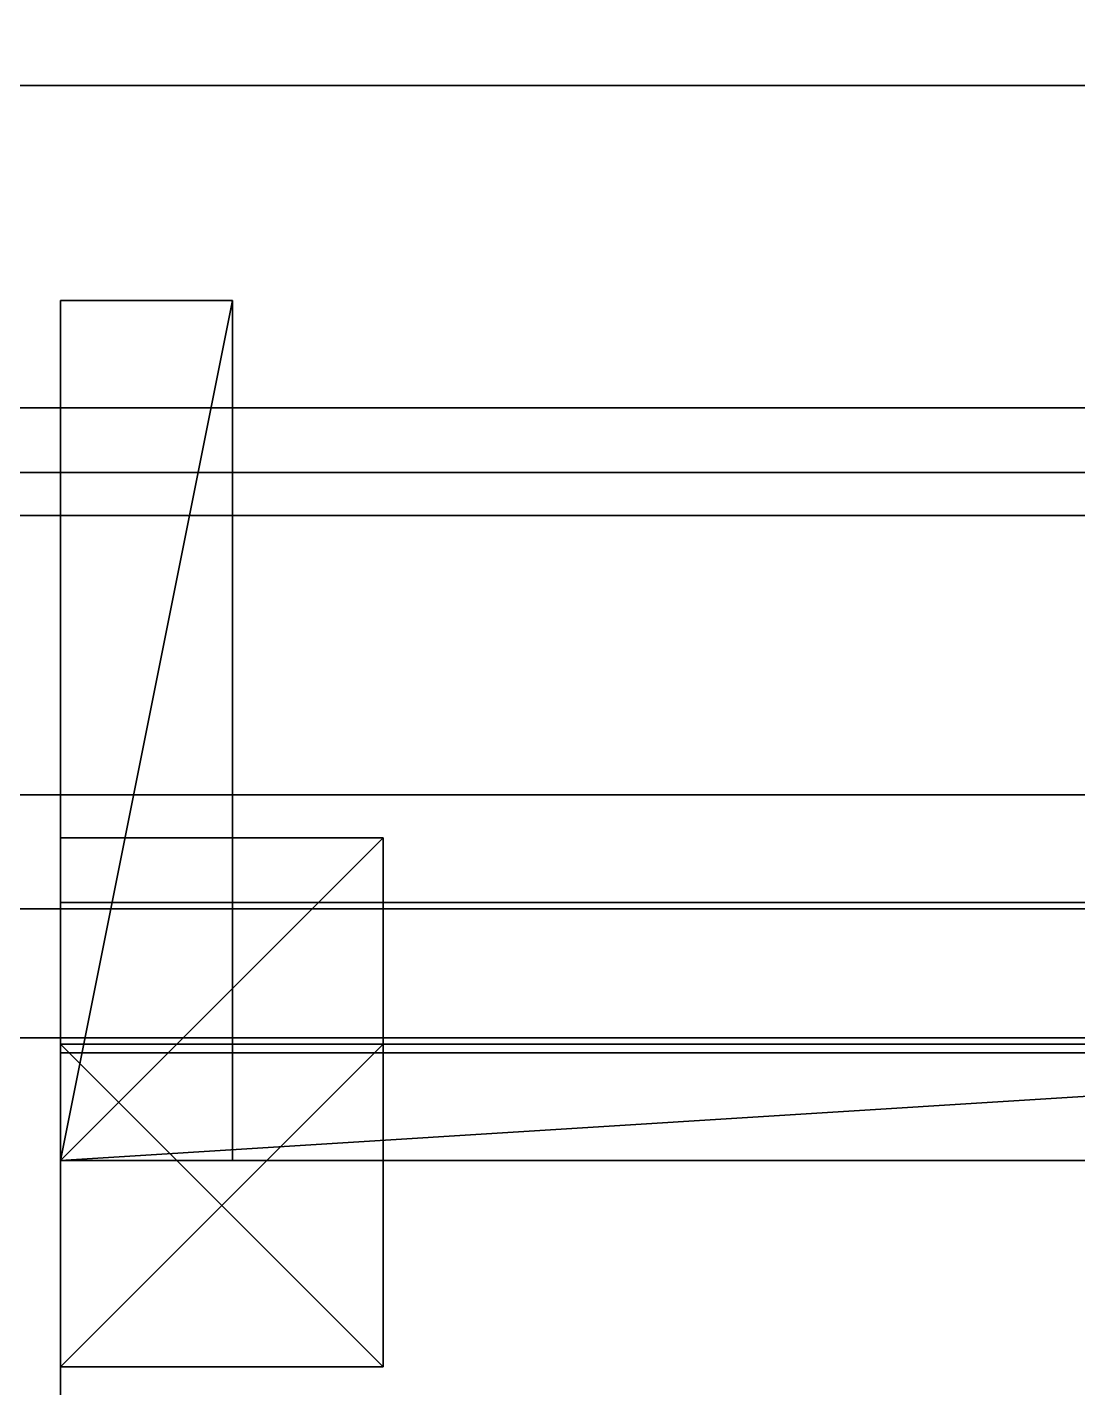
# Model space of a CAD drawing. Extents: x 0 to 4956, y -4930 to 0.
# Drawn here: x 1406.5 to 1455.3, y -160.6 to -97.3 of the extents above; entities that cross this region are included whole.
import ezdxf

# ---------------------------------------------------------------- set-up
doc = ezdxf.new("R2010")
doc.units = 0
for name, color, linetype in [('LAYER0', 7, 'CONTINUOUS'), ('LAYER142', 7, 'CONTINUOUS'), ('LAYER701', 7, 'CONTINUOUS'), ('LAYER731', 2, 'CONTINUOUS'), ('LAYER732', 7, 'CONTINUOUS'), ('LAYER733', 253, 'CONTINUOUS'), ('LAYER734', 253, 'CONTINUOUS'), ('LAYER735', 253, 'CONTINUOUS'), ('LAYER736', 253, 'CONTINUOUS'), ('LAYER737', 253, 'CONTINUOUS'), ('LAYER738', 253, 'CONTINUOUS'), ('LAYER755', 7, 'CONTINUOUS'), ('LAYER756', 7, 'CONTINUOUS'), ('LAYER765', 7, 'CONTINUOUS'), ('LAYER767', 7, 'CONTINUOUS'), ('LAYER801', 7, 'CONTINUOUS'), ('LAYER811', 253, 'CONTINUOUS'), ('LAYER812', 253, 'CONTINUOUS'), ('LAYER813', 253, 'CONTINUOUS'), ('LAYER814', 253, 'CONTINUOUS'), ('LAYER815', 7, 'CONTINUOUS'), ('LAYER825', 253, 'CONTINUOUS'), ('LAYER826', 253, 'CONTINUOUS'), ('LAYER827', 253, 'CONTINUOUS'), ('LAYER828', 253, 'CONTINUOUS'), ('LAYER86', 7, 'CONTINUOUS'), ('LAYER87', 9, 'CONTINUOUS'), ('LAYER88', 9, 'CONTINUOUS')]:
    doc.layers.add(name, color=color, linetype=linetype)

msp = doc.modelspace()

# ---------------------------------------------------------------- linework, layer by layer
at = {"layer": 'LAYER0', "invisible_edges": 1}
for points in [[(4956, 0), (0, -4930), (0, 0), (4956, 0)], [(4956, -4930, 5), (0, 0, 5), (0, -4930, 5), (4956, -4930, 5)], [(0, 0, 5), (4956, -4930, 5), (4956, 0, 5), (0, 0, 5)], [(0, -4930), (4956, 0), (4956, -4930), (0, -4930)]]:
    msp.add_3dface(points, dxfattribs=at)
at = {"layer": 'LAYER142'}
for points, invisible_edges in [([(115, -115, 5), (100, -100, 5), (2301, -100, 5), (115, -115, 5)], 5), ([(100, -100, 115), (2301, -100, 5), (100, -100, 5), (100, -100, 115)], 1), ([(2301, -100, 5), (100, -100, 115), (2301, -100, 115), (2301, -100, 5)], 1), ([(100, -100, 115), (115, -115, 115), (2301, -100, 115), (100, -100, 115)], 3), ([(115, -115, 5), (2301, -100, 5), (2286, -115, 5), (115, -115, 5)], 3), ([(2301, -100, 115), (115, -115, 115), (2286, -115, 115), (2301, -100, 115)], 5), ([(2286, -115, 115), (115, -115, 5), (2286, -115, 5), (2286, -115, 115)], 1), ([(115, -115, 5), (2286, -115, 115), (115, -115, 115), (115, -115, 5)], 1)]:
    msp.add_3dface(points, dxfattribs=dict(at, invisible_edges=invisible_edges))
at = {"layer": 'LAYER701', "invisible_edges": 1}
for points in [[(708, -115, 5), (2258, -133, 5), (708, -133, 5), (708, -115, 5)], [(2258, -133, 5), (708, -115, 5), (2258, -115, 5), (2258, -133, 5)], [(2258, -115, 85), (708, -133, 85), (2258, -133, 85), (2258, -115, 85)], [(708, -133, 85), (2258, -115, 85), (708, -115, 85), (708, -133, 85)], [(708, -115, 5), (2258, -115, 85), (2258, -115, 5), (708, -115, 5)], [(2258, -115, 85), (708, -115, 5), (708, -115, 85), (2258, -115, 85)], [(708, -133, 85), (2258, -133, 5), (2258, -133, 85), (708, -133, 85)], [(2258, -133, 5), (708, -133, 85), (708, -133, 5), (2258, -133, 5)]]:
    msp.add_3dface(points, dxfattribs=at)
at = {"layer": 'LAYER731'}
for points in [[(1488, -150, 730.5), (1488, -145, 730.5), (1408, -150, 730.5), (1488, -150, 730.5)], [(1408, -150, 730.5), (1488, -145, 730.5), (1408, -145, 730.5), (1408, -150, 730.5)], [(1408, -150, 730.5), (1408, -145, 730.5), (1408, -150, 707.5), (1408, -150, 730.5)], [(1408, -150, 707.5), (1408, -145, 730.5), (1408, -145, 707.5), (1408, -150, 707.5)], [(1488, -150, 707.5), (1408, -150, 707.5), (1488, -145, 707.5), (1488, -150, 707.5)], [(1488, -145, 707.5), (1408, -150, 707.5), (1408, -145, 707.5), (1488, -145, 707.5)], [(1488, -145, 707.5), (1408, -145, 707.5), (1488, -145, 730.5), (1488, -145, 707.5)], [(1488, -145, 730.5), (1408, -145, 707.5), (1408, -145, 730.5), (1488, -145, 730.5)], [(1488, -150, 730.5), (1408, -150, 730.5), (1488, -150, 707.5), (1488, -150, 730.5)], [(1488, -150, 707.5), (1408, -150, 730.5), (1408, -150, 707.5), (1488, -150, 707.5)]]:
    msp.add_3dface(points, dxfattribs=at)
at = {"layer": 'LAYER732', "invisible_edges": 1}
for points in [[(1408, -145, 730.5), (1488, -150, 730.5), (1488, -145, 730.5), (1408, -145, 730.5)], [(1488, -150, 730.5), (1408, -145, 730.5), (1408, -150, 730.5), (1488, -150, 730.5)], [(1408, -150, 707.5), (1488, -145, 707.5), (1488, -150, 707.5), (1408, -150, 707.5)], [(1488, -145, 707.5), (1408, -150, 707.5), (1408, -145, 707.5), (1488, -145, 707.5)], [(1408, -145, 730.5), (1408, -150, 707.5), (1408, -150, 730.5), (1408, -145, 730.5)], [(1408, -150, 707.5), (1408, -145, 730.5), (1408, -145, 707.5), (1408, -150, 707.5)], [(1488, -145, 707.5), (1408, -145, 730.5), (1488, -145, 730.5), (1488, -145, 707.5)], [(1408, -145, 730.5), (1488, -145, 707.5), (1408, -145, 707.5), (1408, -145, 730.5)], [(1408, -150, 707.5), (1488, -150, 730.5), (1408, -150, 730.5), (1408, -150, 707.5)], [(1488, -150, 730.5), (1408, -150, 707.5), (1488, -150, 707.5), (1488, -150, 730.5)]]:
    msp.add_3dface(points, dxfattribs=at)
at = {"layer": 'LAYER733'}
for points in [[(1423, -150, 730.5), (1423, -135, 730.5), (1408, -150, 730.5), (1423, -150, 730.5)], [(1408, -150, 730.5), (1423, -135, 730.5), (1408, -135, 730.5), (1408, -150, 730.5)], [(1408, -150, 730.5), (1408, -135, 730.5), (1408, -150, 715.5), (1408, -150, 730.5)], [(1408, -150, 715.5), (1408, -135, 730.5), (1408, -135, 715.5), (1408, -150, 715.5)], [(1423, -150, 715.5), (1408, -150, 715.5), (1423, -135, 715.5), (1423, -150, 715.5)], [(1423, -135, 715.5), (1408, -150, 715.5), (1408, -135, 715.5), (1423, -135, 715.5)], [(1423, -135, 715.5), (1408, -135, 715.5), (1423, -135, 730.5), (1423, -135, 715.5)], [(1423, -135, 730.5), (1408, -135, 715.5), (1408, -135, 730.5), (1423, -135, 730.5)], [(1423, -150, 715.5), (1423, -135, 715.5), (1423, -150, 730.5), (1423, -150, 715.5)], [(1423, -150, 730.5), (1423, -135, 715.5), (1423, -135, 730.5), (1423, -150, 730.5)], [(1423, -150, 730.5), (1408, -150, 730.5), (1423, -150, 715.5), (1423, -150, 730.5)], [(1423, -150, 715.5), (1408, -150, 730.5), (1408, -150, 715.5), (1423, -150, 715.5)]]:
    msp.add_3dface(points, dxfattribs=at)
at = {"layer": 'LAYER734'}
for points in [[(1423, -150, 730.5), (1423, -135, 730.5), (1408, -150, 730.5), (1423, -150, 730.5)], [(1408, -150, 730.5), (1423, -135, 730.5), (1408, -135, 730.5), (1408, -150, 730.5)], [(1408, -150, 730.5), (1408, -135, 730.5), (1408, -150, 715.5), (1408, -150, 730.5)], [(1408, -150, 715.5), (1408, -135, 730.5), (1408, -135, 715.5), (1408, -150, 715.5)], [(1423, -150, 715.5), (1408, -150, 715.5), (1423, -135, 715.5), (1423, -150, 715.5)], [(1423, -135, 715.5), (1408, -150, 715.5), (1408, -135, 715.5), (1423, -135, 715.5)], [(1423, -135, 715.5), (1408, -135, 715.5), (1423, -135, 730.5), (1423, -135, 715.5)], [(1423, -135, 730.5), (1408, -135, 715.5), (1408, -135, 730.5), (1423, -135, 730.5)], [(1423, -150, 715.5), (1423, -135, 715.5), (1423, -150, 730.5), (1423, -150, 715.5)], [(1423, -150, 730.5), (1423, -135, 715.5), (1423, -135, 730.5), (1423, -150, 730.5)], [(1423, -150, 730.5), (1408, -150, 730.5), (1423, -150, 715.5), (1423, -150, 730.5)], [(1423, -150, 715.5), (1408, -150, 730.5), (1408, -150, 715.5), (1423, -150, 715.5)]]:
    msp.add_3dface(points, dxfattribs=at)
at = {"layer": 'LAYER735'}
for points in [[(1423, -150, 730.5), (1423, -135, 730.5), (1408, -150, 730.5), (1423, -150, 730.5)], [(1408, -150, 730.5), (1423, -135, 730.5), (1408, -135, 730.5), (1408, -150, 730.5)], [(1408, -150, 730.5), (1408, -135, 730.5), (1408, -150, 715.5), (1408, -150, 730.5)], [(1408, -150, 715.5), (1408, -135, 730.5), (1408, -135, 715.5), (1408, -150, 715.5)], [(1423, -150, 715.5), (1408, -150, 715.5), (1423, -135, 715.5), (1423, -150, 715.5)], [(1423, -135, 715.5), (1408, -150, 715.5), (1408, -135, 715.5), (1423, -135, 715.5)], [(1423, -135, 715.5), (1408, -135, 715.5), (1423, -135, 730.5), (1423, -135, 715.5)], [(1423, -135, 730.5), (1408, -135, 715.5), (1408, -135, 730.5), (1423, -135, 730.5)], [(1423, -150, 715.5), (1423, -135, 715.5), (1423, -150, 730.5), (1423, -150, 715.5)], [(1423, -150, 730.5), (1423, -135, 715.5), (1423, -135, 730.5), (1423, -150, 730.5)], [(1423, -150, 730.5), (1408, -150, 730.5), (1423, -150, 715.5), (1423, -150, 730.5)], [(1423, -150, 715.5), (1408, -150, 730.5), (1408, -150, 715.5), (1423, -150, 715.5)]]:
    msp.add_3dface(points, dxfattribs=at)
at = {"layer": 'LAYER736'}
for points in [[(1423, -150, 730.5), (1423, -135, 730.5), (1408, -150, 730.5), (1423, -150, 730.5)], [(1408, -150, 730.5), (1423, -135, 730.5), (1408, -135, 730.5), (1408, -150, 730.5)], [(1408, -150, 730.5), (1408, -135, 730.5), (1408, -150, 715.5), (1408, -150, 730.5)], [(1408, -150, 715.5), (1408, -135, 730.5), (1408, -135, 715.5), (1408, -150, 715.5)], [(1423, -150, 715.5), (1408, -150, 715.5), (1423, -135, 715.5), (1423, -150, 715.5)], [(1423, -135, 715.5), (1408, -150, 715.5), (1408, -135, 715.5), (1423, -135, 715.5)], [(1423, -135, 715.5), (1408, -135, 715.5), (1423, -135, 730.5), (1423, -135, 715.5)], [(1423, -135, 730.5), (1408, -135, 715.5), (1408, -135, 730.5), (1423, -135, 730.5)], [(1423, -150, 715.5), (1423, -135, 715.5), (1423, -150, 730.5), (1423, -150, 715.5)], [(1423, -150, 730.5), (1423, -135, 715.5), (1423, -135, 730.5), (1423, -150, 730.5)], [(1423, -150, 730.5), (1408, -150, 730.5), (1423, -150, 715.5), (1423, -150, 730.5)], [(1423, -150, 715.5), (1408, -150, 730.5), (1408, -150, 715.5), (1423, -150, 715.5)]]:
    msp.add_3dface(points, dxfattribs=at)
at = {"layer": 'LAYER737'}
for points in [[(1416, -150, 730.5), (1416, -110, 730.5), (1408, -150, 730.5), (1416, -150, 730.5)], [(1408, -150, 730.5), (1416, -110, 730.5), (1408, -110, 730.5), (1408, -150, 730.5)], [(1408, -150, 730.5), (1408, -110, 730.5), (1408, -150, 722.5), (1408, -150, 730.5)], [(1408, -150, 722.5), (1408, -110, 730.5), (1408, -110, 722.5), (1408, -150, 722.5)], [(1416, -150, 722.5), (1408, -150, 722.5), (1416, -110, 722.5), (1416, -150, 722.5)], [(1416, -110, 722.5), (1408, -150, 722.5), (1408, -110, 722.5), (1416, -110, 722.5)], [(1416, -110, 722.5), (1408, -110, 722.5), (1416, -110, 730.5), (1416, -110, 722.5)], [(1416, -110, 730.5), (1408, -110, 722.5), (1408, -110, 730.5), (1416, -110, 730.5)], [(1416, -150, 722.5), (1416, -110, 722.5), (1416, -150, 730.5), (1416, -150, 722.5)], [(1416, -150, 730.5), (1416, -110, 722.5), (1416, -110, 730.5), (1416, -150, 730.5)], [(1416, -150, 730.5), (1408, -150, 730.5), (1416, -150, 722.5), (1416, -150, 730.5)], [(1416, -150, 722.5), (1408, -150, 730.5), (1408, -150, 722.5), (1416, -150, 722.5)]]:
    msp.add_3dface(points, dxfattribs=at)
at = {"layer": 'LAYER738'}
for points in [[(1488, -150, 730.5), (1488, -145, 730.5), (1408, -150, 730.5), (1488, -150, 730.5)], [(1408, -150, 730.5), (1488, -145, 730.5), (1408, -145, 730.5), (1408, -150, 730.5)], [(1408, -150, 730.5), (1408, -145, 730.5), (1408, -150, 714.5), (1408, -150, 730.5)], [(1408, -150, 714.5), (1408, -145, 730.5), (1408, -145, 714.5), (1408, -150, 714.5)], [(1488, -150, 714.5), (1408, -150, 714.5), (1488, -145, 714.5), (1488, -150, 714.5)], [(1488, -145, 714.5), (1408, -150, 714.5), (1408, -145, 714.5), (1488, -145, 714.5)], [(1488, -145, 714.5), (1408, -145, 714.5), (1488, -145, 730.5), (1488, -145, 714.5)], [(1488, -145, 730.5), (1408, -145, 714.5), (1408, -145, 730.5), (1488, -145, 730.5)], [(1488, -150, 730.5), (1408, -150, 730.5), (1488, -150, 714.5), (1488, -150, 730.5)], [(1488, -150, 714.5), (1408, -150, 730.5), (1408, -150, 714.5), (1488, -150, 714.5)]]:
    msp.add_3dface(points, dxfattribs=at)
at = {"layer": 'LAYER755', "invisible_edges": 1}
for points in [[(1390, -120, 104), (1408, -510, 104), (1390, -510, 104), (1390, -120, 104)], [(1408, -510, 104), (1390, -120, 104), (1408, -120, 104), (1408, -510, 104)], [(1408, -120, 760), (1390, -510, 760), (1408, -510, 760), (1408, -120, 760)], [(1390, -510, 760), (1408, -120, 760), (1390, -120, 760), (1390, -510, 760)], [(1390, -120, 104), (1408, -120, 760), (1408, -120, 104), (1390, -120, 104)], [(1408, -120, 760), (1390, -120, 104), (1390, -120, 760), (1408, -120, 760)], [(1408, -120, 760), (1408, -510, 104), (1408, -120, 104), (1408, -120, 760)], [(1408, -510, 104), (1408, -120, 760), (1408, -510, 760), (1408, -510, 104)]]:
    msp.add_3dface(points, dxfattribs=at)
at = {"layer": 'LAYER756', "invisible_edges": 1}
for points in [[(2250, -120, 86), (726, -510, 86), (726, -120, 86), (2250, -120, 86)], [(726, -510, 86), (2250, -120, 86), (2250, -510, 86), (726, -510, 86)], [(726, -120, 104), (2250, -120, 86), (726, -120, 86), (726, -120, 104)], [(2250, -120, 86), (726, -120, 104), (2250, -120, 104), (2250, -120, 86)], [(2250, -510, 104), (726, -120, 104), (726, -510, 104), (2250, -510, 104)], [(726, -120, 104), (2250, -510, 104), (2250, -120, 104), (726, -120, 104)]]:
    msp.add_3dface(points, dxfattribs=at)
at = {"layer": 'LAYER765', "invisible_edges": 1}
for points in [[(2254, -138.2998, 759.5), (1404, -144.2998, 759.5), (2254, -144.2998, 759.5), (2254, -138.2998, 759.5)], [(1404, -144.2998, 759.5), (2254, -138.2998, 759.5), (1404, -138.2998, 759.5), (1404, -144.2998, 759.5)], [(1404, -138.2998, 100), (2254, -144.2998, 100), (1404, -144.2998, 100), (1404, -138.2998, 100)], [(2254, -144.2998, 100), (1404, -138.2998, 100), (2254, -138.2998, 100), (2254, -144.2998, 100)], [(2254, -138.2998, 759.5), (1404, -138.2998, 100), (1404, -138.2998, 759.5), (2254, -138.2998, 759.5)], [(1404, -138.2998, 100), (2254, -138.2998, 759.5), (2254, -138.2998, 100), (1404, -138.2998, 100)], [(2254, -144.2998, 100), (1404, -144.2998, 759.5), (1404, -144.2998, 100), (2254, -144.2998, 100)], [(1404, -144.2998, 759.5), (2254, -144.2998, 100), (2254, -144.2998, 759.5), (1404, -144.2998, 759.5)]]:
    msp.add_3dface(points, dxfattribs=at)
at = {"layer": 'LAYER767', "invisible_edges": 1}
for points in [[(2250, -120, 760), (1408, -120, 640), (1408, -120, 760), (2250, -120, 760)], [(1408, -120, 640), (2250, -120, 760), (2250, -120, 640), (1408, -120, 640)], [(1408, -138, 760), (1408, -120, 640), (1408, -138, 640), (1408, -138, 760)], [(1408, -120, 640), (1408, -138, 760), (1408, -120, 760), (1408, -120, 640)], [(2250, -138, 640), (1408, -120, 640), (2250, -120, 640), (2250, -138, 640)], [(1408, -120, 640), (2250, -138, 640), (1408, -138, 640), (1408, -120, 640)], [(1408, -138, 760), (2250, -120, 760), (1408, -120, 760), (1408, -138, 760)], [(2250, -120, 760), (1408, -138, 760), (2250, -138, 760), (2250, -120, 760)], [(2250, -138, 640), (1408, -138, 760), (1408, -138, 640), (2250, -138, 640)], [(1408, -138, 760), (2250, -138, 640), (2250, -138, 760), (1408, -138, 760)]]:
    msp.add_3dface(points, dxfattribs=at)
at = {"layer": 'LAYER801', "invisible_edges": 1}
for points in [[(1408, -144.6001, 540), (2250, -490, 540), (2250, -144.6001, 540), (1408, -144.6001, 540)], [(2250, -490, 540), (1408, -144.6001, 540), (1408, -490, 540), (2250, -490, 540)], [(1408, -144.6001, 540), (1408, -490, 522), (1408, -490, 540), (1408, -144.6001, 540)], [(1408, -490, 522), (1408, -144.6001, 540), (1408, -144.6001, 522), (1408, -490, 522)], [(2250, -144.6001, 522), (1408, -144.6001, 540), (2250, -144.6001, 540), (2250, -144.6001, 522)], [(1408, -144.6001, 540), (2250, -144.6001, 522), (1408, -144.6001, 522), (1408, -144.6001, 540)], [(1408, -490, 522), (2250, -144.6001, 522), (2250, -490, 522), (1408, -490, 522)], [(2250, -144.6001, 522), (1408, -490, 522), (1408, -144.6001, 522), (2250, -144.6001, 522)]]:
    msp.add_3dface(points, dxfattribs=at)
at = {"layer": 'LAYER811'}
for points in [[(1408, -144.6001, 540), (1408, -159.6001, 525), (1408, -159.6001, 540), (1408, -144.6001, 540)], [(1408, -144.6001, 525), (1408, -159.6001, 525), (1408, -144.6001, 540), (1408, -144.6001, 525)], [(1423, -144.6001, 540), (1408, -144.6001, 525), (1408, -144.6001, 540), (1423, -144.6001, 540)], [(1423, -144.6001, 525), (1408, -144.6001, 525), (1423, -144.6001, 540), (1423, -144.6001, 525)], [(1423, -159.6001, 540), (1408, -144.6001, 540), (1408, -159.6001, 540), (1423, -159.6001, 540)], [(1423, -144.6001, 540), (1408, -144.6001, 540), (1423, -159.6001, 540), (1423, -144.6001, 540)], [(1408, -159.6001, 525), (1423, -144.6001, 525), (1423, -159.6001, 525), (1408, -159.6001, 525)], [(1408, -144.6001, 525), (1423, -144.6001, 525), (1408, -159.6001, 525), (1408, -144.6001, 525)], [(1423, -159.6001, 525), (1423, -144.6001, 540), (1423, -159.6001, 540), (1423, -159.6001, 525)], [(1423, -144.6001, 525), (1423, -144.6001, 540), (1423, -159.6001, 525), (1423, -144.6001, 525)], [(1408, -159.6001, 540), (1423, -159.6001, 525), (1423, -159.6001, 540), (1408, -159.6001, 540)], [(1408, -159.6001, 525), (1423, -159.6001, 525), (1408, -159.6001, 540), (1408, -159.6001, 525)]]:
    msp.add_3dface(points, dxfattribs=at)
at = {"layer": 'LAYER812'}
for points in [[(1408, -144.6001, 540), (1408, -159.6001, 525), (1408, -159.6001, 540), (1408, -144.6001, 540)], [(1408, -144.6001, 525), (1408, -159.6001, 525), (1408, -144.6001, 540), (1408, -144.6001, 525)], [(1423, -144.6001, 540), (1408, -144.6001, 525), (1408, -144.6001, 540), (1423, -144.6001, 540)], [(1423, -144.6001, 525), (1408, -144.6001, 525), (1423, -144.6001, 540), (1423, -144.6001, 525)], [(1423, -159.6001, 540), (1408, -144.6001, 540), (1408, -159.6001, 540), (1423, -159.6001, 540)], [(1423, -144.6001, 540), (1408, -144.6001, 540), (1423, -159.6001, 540), (1423, -144.6001, 540)], [(1408, -159.6001, 525), (1423, -144.6001, 525), (1423, -159.6001, 525), (1408, -159.6001, 525)], [(1408, -144.6001, 525), (1423, -144.6001, 525), (1408, -159.6001, 525), (1408, -144.6001, 525)], [(1423, -159.6001, 525), (1423, -144.6001, 540), (1423, -159.6001, 540), (1423, -159.6001, 525)], [(1423, -144.6001, 525), (1423, -144.6001, 540), (1423, -159.6001, 525), (1423, -144.6001, 525)], [(1408, -159.6001, 540), (1423, -159.6001, 525), (1423, -159.6001, 540), (1408, -159.6001, 540)], [(1408, -159.6001, 525), (1423, -159.6001, 525), (1408, -159.6001, 540), (1408, -159.6001, 525)]]:
    msp.add_3dface(points, dxfattribs=at)
at = {"layer": 'LAYER813'}
for points in [[(1408, -144.6001, 540), (1408, -159.6001, 525), (1408, -159.6001, 540), (1408, -144.6001, 540)], [(1408, -144.6001, 525), (1408, -159.6001, 525), (1408, -144.6001, 540), (1408, -144.6001, 525)], [(1423, -144.6001, 540), (1408, -144.6001, 525), (1408, -144.6001, 540), (1423, -144.6001, 540)], [(1423, -144.6001, 525), (1408, -144.6001, 525), (1423, -144.6001, 540), (1423, -144.6001, 525)], [(1423, -159.6001, 540), (1408, -144.6001, 540), (1408, -159.6001, 540), (1423, -159.6001, 540)], [(1423, -144.6001, 540), (1408, -144.6001, 540), (1423, -159.6001, 540), (1423, -144.6001, 540)], [(1408, -159.6001, 525), (1423, -144.6001, 525), (1423, -159.6001, 525), (1408, -159.6001, 525)], [(1408, -144.6001, 525), (1423, -144.6001, 525), (1408, -159.6001, 525), (1408, -144.6001, 525)], [(1423, -159.6001, 525), (1423, -144.6001, 540), (1423, -159.6001, 540), (1423, -159.6001, 525)], [(1423, -144.6001, 525), (1423, -144.6001, 540), (1423, -159.6001, 525), (1423, -144.6001, 525)], [(1408, -159.6001, 540), (1423, -159.6001, 525), (1423, -159.6001, 540), (1408, -159.6001, 540)], [(1408, -159.6001, 525), (1423, -159.6001, 525), (1408, -159.6001, 540), (1408, -159.6001, 525)]]:
    msp.add_3dface(points, dxfattribs=at)
at = {"layer": 'LAYER814'}
for points in [[(1408, -144.6001, 540), (1408, -159.6001, 525), (1408, -159.6001, 540), (1408, -144.6001, 540)], [(1408, -144.6001, 525), (1408, -159.6001, 525), (1408, -144.6001, 540), (1408, -144.6001, 525)], [(1423, -144.6001, 540), (1408, -144.6001, 525), (1408, -144.6001, 540), (1423, -144.6001, 540)], [(1423, -144.6001, 525), (1408, -144.6001, 525), (1423, -144.6001, 540), (1423, -144.6001, 525)], [(1423, -159.6001, 540), (1408, -144.6001, 540), (1408, -159.6001, 540), (1423, -159.6001, 540)], [(1423, -144.6001, 540), (1408, -144.6001, 540), (1423, -159.6001, 540), (1423, -144.6001, 540)], [(1408, -159.6001, 525), (1423, -144.6001, 525), (1423, -159.6001, 525), (1408, -159.6001, 525)], [(1408, -144.6001, 525), (1423, -144.6001, 525), (1408, -159.6001, 525), (1408, -144.6001, 525)], [(1423, -159.6001, 525), (1423, -144.6001, 540), (1423, -159.6001, 540), (1423, -159.6001, 525)], [(1423, -144.6001, 525), (1423, -144.6001, 540), (1423, -159.6001, 525), (1423, -144.6001, 525)], [(1408, -159.6001, 540), (1423, -159.6001, 525), (1423, -159.6001, 540), (1408, -159.6001, 540)], [(1408, -159.6001, 525), (1423, -159.6001, 525), (1408, -159.6001, 540), (1408, -159.6001, 525)]]:
    msp.add_3dface(points, dxfattribs=at)
at = {"layer": 'LAYER815', "invisible_edges": 1}
for points in [[(1408, -144.6001, 322), (2250, -490, 322), (2250, -144.6001, 322), (1408, -144.6001, 322)], [(2250, -490, 322), (1408, -144.6001, 322), (1408, -490, 322), (2250, -490, 322)], [(1408, -144.6001, 322), (1408, -490, 304), (1408, -490, 322), (1408, -144.6001, 322)], [(1408, -490, 304), (1408, -144.6001, 322), (1408, -144.6001, 304), (1408, -490, 304)], [(2250, -144.6001, 304), (1408, -144.6001, 322), (2250, -144.6001, 322), (2250, -144.6001, 304)], [(1408, -144.6001, 322), (2250, -144.6001, 304), (1408, -144.6001, 304), (1408, -144.6001, 322)], [(1408, -490, 304), (2250, -144.6001, 304), (2250, -490, 304), (1408, -490, 304)], [(2250, -144.6001, 304), (1408, -490, 304), (1408, -144.6001, 304), (2250, -144.6001, 304)]]:
    msp.add_3dface(points, dxfattribs=at)
at = {"layer": 'LAYER825'}
for points in [[(1408, -144.6001, 322), (1408, -159.6001, 307), (1408, -159.6001, 322), (1408, -144.6001, 322)], [(1408, -144.6001, 307), (1408, -159.6001, 307), (1408, -144.6001, 322), (1408, -144.6001, 307)], [(1423, -144.6001, 322), (1408, -144.6001, 307), (1408, -144.6001, 322), (1423, -144.6001, 322)], [(1423, -144.6001, 307), (1408, -144.6001, 307), (1423, -144.6001, 322), (1423, -144.6001, 307)], [(1423, -159.6001, 322), (1408, -144.6001, 322), (1408, -159.6001, 322), (1423, -159.6001, 322)], [(1423, -144.6001, 322), (1408, -144.6001, 322), (1423, -159.6001, 322), (1423, -144.6001, 322)], [(1408, -159.6001, 307), (1423, -144.6001, 307), (1423, -159.6001, 307), (1408, -159.6001, 307)], [(1408, -144.6001, 307), (1423, -144.6001, 307), (1408, -159.6001, 307), (1408, -144.6001, 307)], [(1423, -159.6001, 307), (1423, -144.6001, 322), (1423, -159.6001, 322), (1423, -159.6001, 307)], [(1423, -144.6001, 307), (1423, -144.6001, 322), (1423, -159.6001, 307), (1423, -144.6001, 307)], [(1408, -159.6001, 322), (1423, -159.6001, 307), (1423, -159.6001, 322), (1408, -159.6001, 322)], [(1408, -159.6001, 307), (1423, -159.6001, 307), (1408, -159.6001, 322), (1408, -159.6001, 307)]]:
    msp.add_3dface(points, dxfattribs=at)
at = {"layer": 'LAYER826'}
for points in [[(1408, -144.6001, 322), (1408, -159.6001, 307), (1408, -159.6001, 322), (1408, -144.6001, 322)], [(1408, -144.6001, 307), (1408, -159.6001, 307), (1408, -144.6001, 322), (1408, -144.6001, 307)], [(1423, -144.6001, 322), (1408, -144.6001, 307), (1408, -144.6001, 322), (1423, -144.6001, 322)], [(1423, -144.6001, 307), (1408, -144.6001, 307), (1423, -144.6001, 322), (1423, -144.6001, 307)], [(1423, -159.6001, 322), (1408, -144.6001, 322), (1408, -159.6001, 322), (1423, -159.6001, 322)], [(1423, -144.6001, 322), (1408, -144.6001, 322), (1423, -159.6001, 322), (1423, -144.6001, 322)], [(1408, -159.6001, 307), (1423, -144.6001, 307), (1423, -159.6001, 307), (1408, -159.6001, 307)], [(1408, -144.6001, 307), (1423, -144.6001, 307), (1408, -159.6001, 307), (1408, -144.6001, 307)], [(1423, -159.6001, 307), (1423, -144.6001, 322), (1423, -159.6001, 322), (1423, -159.6001, 307)], [(1423, -144.6001, 307), (1423, -144.6001, 322), (1423, -159.6001, 307), (1423, -144.6001, 307)], [(1408, -159.6001, 322), (1423, -159.6001, 307), (1423, -159.6001, 322), (1408, -159.6001, 322)], [(1408, -159.6001, 307), (1423, -159.6001, 307), (1408, -159.6001, 322), (1408, -159.6001, 307)]]:
    msp.add_3dface(points, dxfattribs=at)
at = {"layer": 'LAYER827'}
for points in [[(1408, -144.6001, 322), (1408, -159.6001, 307), (1408, -159.6001, 322), (1408, -144.6001, 322)], [(1408, -144.6001, 307), (1408, -159.6001, 307), (1408, -144.6001, 322), (1408, -144.6001, 307)], [(1423, -144.6001, 322), (1408, -144.6001, 307), (1408, -144.6001, 322), (1423, -144.6001, 322)], [(1423, -144.6001, 307), (1408, -144.6001, 307), (1423, -144.6001, 322), (1423, -144.6001, 307)], [(1423, -159.6001, 322), (1408, -144.6001, 322), (1408, -159.6001, 322), (1423, -159.6001, 322)], [(1423, -144.6001, 322), (1408, -144.6001, 322), (1423, -159.6001, 322), (1423, -144.6001, 322)], [(1408, -159.6001, 307), (1423, -144.6001, 307), (1423, -159.6001, 307), (1408, -159.6001, 307)], [(1408, -144.6001, 307), (1423, -144.6001, 307), (1408, -159.6001, 307), (1408, -144.6001, 307)], [(1423, -159.6001, 307), (1423, -144.6001, 322), (1423, -159.6001, 322), (1423, -159.6001, 307)], [(1423, -144.6001, 307), (1423, -144.6001, 322), (1423, -159.6001, 307), (1423, -144.6001, 307)], [(1408, -159.6001, 322), (1423, -159.6001, 307), (1423, -159.6001, 322), (1408, -159.6001, 322)], [(1408, -159.6001, 307), (1423, -159.6001, 307), (1408, -159.6001, 322), (1408, -159.6001, 307)]]:
    msp.add_3dface(points, dxfattribs=at)
at = {"layer": 'LAYER828'}
for points in [[(1408, -144.6001, 322), (1408, -159.6001, 307), (1408, -159.6001, 322), (1408, -144.6001, 322)], [(1408, -144.6001, 307), (1408, -159.6001, 307), (1408, -144.6001, 322), (1408, -144.6001, 307)], [(1423, -144.6001, 322), (1408, -144.6001, 307), (1408, -144.6001, 322), (1423, -144.6001, 322)], [(1423, -144.6001, 307), (1408, -144.6001, 307), (1423, -144.6001, 322), (1423, -144.6001, 307)], [(1423, -159.6001, 322), (1408, -144.6001, 322), (1408, -159.6001, 322), (1423, -159.6001, 322)], [(1423, -144.6001, 322), (1408, -144.6001, 322), (1423, -159.6001, 322), (1423, -144.6001, 322)], [(1408, -159.6001, 307), (1423, -144.6001, 307), (1423, -159.6001, 307), (1408, -159.6001, 307)], [(1408, -144.6001, 307), (1423, -144.6001, 307), (1408, -159.6001, 307), (1408, -144.6001, 307)], [(1423, -159.6001, 307), (1423, -144.6001, 322), (1423, -159.6001, 322), (1423, -159.6001, 307)], [(1423, -144.6001, 307), (1423, -144.6001, 322), (1423, -159.6001, 307), (1423, -144.6001, 307)], [(1408, -159.6001, 322), (1423, -159.6001, 307), (1423, -159.6001, 322), (1408, -159.6001, 322)], [(1408, -159.6001, 307), (1423, -159.6001, 307), (1408, -159.6001, 322), (1408, -159.6001, 307)]]:
    msp.add_3dface(points, dxfattribs=at)
at = {"layer": 'LAYER86'}
for points, invisible_edges in [([(2401, 0, 5), (100, -100, 5), (0, 0, 5), (2401, 0, 5)], 1), ([(100, -100, 5), (2401, 0, 5), (2301, -100, 5), (100, -100, 5)], 1), ([(100, -100, 2599), (773, -100, 2060), (2301, -100, 2599), (100, -100, 2599)], 3), ([(773, -100, 1223), (100, -100, 5), (1823, -100, 1223), (773, -100, 1223)], 3), ([(2301, -100, 5), (1823, -100, 1223), (100, -100, 5), (2301, -100, 5)], 3), ([(1823, -100, 2060), (2301, -100, 2599), (773, -100, 2060), (1823, -100, 2060)], 3)]:
    msp.add_3dface(points, dxfattribs=dict(at, invisible_edges=invisible_edges))
at = {"layer": 'LAYER87', "invisible_edges": 1}
for points in [[(2350, -100, 760), (690, -532, 760), (690, -100, 760), (2350, -100, 760)], [(690, -532, 760), (2350, -100, 760), (2350, -532, 760), (690, -532, 760)], [(690, -100, 778), (2350, -100, 760), (690, -100, 760), (690, -100, 778)], [(2350, -100, 760), (690, -100, 778), (2350, -100, 778), (2350, -100, 760)], [(2350, -532, 778), (690, -100, 778), (690, -532, 778), (2350, -532, 778)], [(690, -100, 778), (2350, -532, 778), (2350, -100, 778), (690, -100, 778)]]:
    msp.add_3dface(points, dxfattribs=at)
at = {"layer": 'LAYER88', "invisible_edges": 1}
for points in [[(2350, -100, 848), (690, -100, 778), (690, -100, 848), (2350, -100, 848)], [(690, -100, 778), (2350, -100, 848), (2350, -100, 778), (690, -100, 778)], [(2350, -118, 778), (690, -100, 778), (2350, -100, 778), (2350, -118, 778)], [(690, -100, 778), (2350, -118, 778), (690, -118, 778), (690, -100, 778)], [(690, -118, 848), (2350, -100, 848), (690, -100, 848), (690, -118, 848)], [(2350, -100, 848), (690, -118, 848), (2350, -118, 848), (2350, -100, 848)], [(2350, -118, 778), (690, -118, 848), (690, -118, 778), (2350, -118, 778)], [(690, -118, 848), (2350, -118, 778), (2350, -118, 848), (690, -118, 848)]]:
    msp.add_3dface(points, dxfattribs=at)

# ---------------------------------------------------------------- meshes
at = {"layer": 'LAYER86'}
mesh = msp.add_polymesh((2, 2), dxfattribs=at)
for k, corner in enumerate([(2301, -100, 2599), (100, -100, 2599), (2401, 0, 2599), (0, 0, 2599)]):
    mesh.set_mesh_vertex(divmod(k, 2), corner)

doc.saveas('drawing.dxf')
